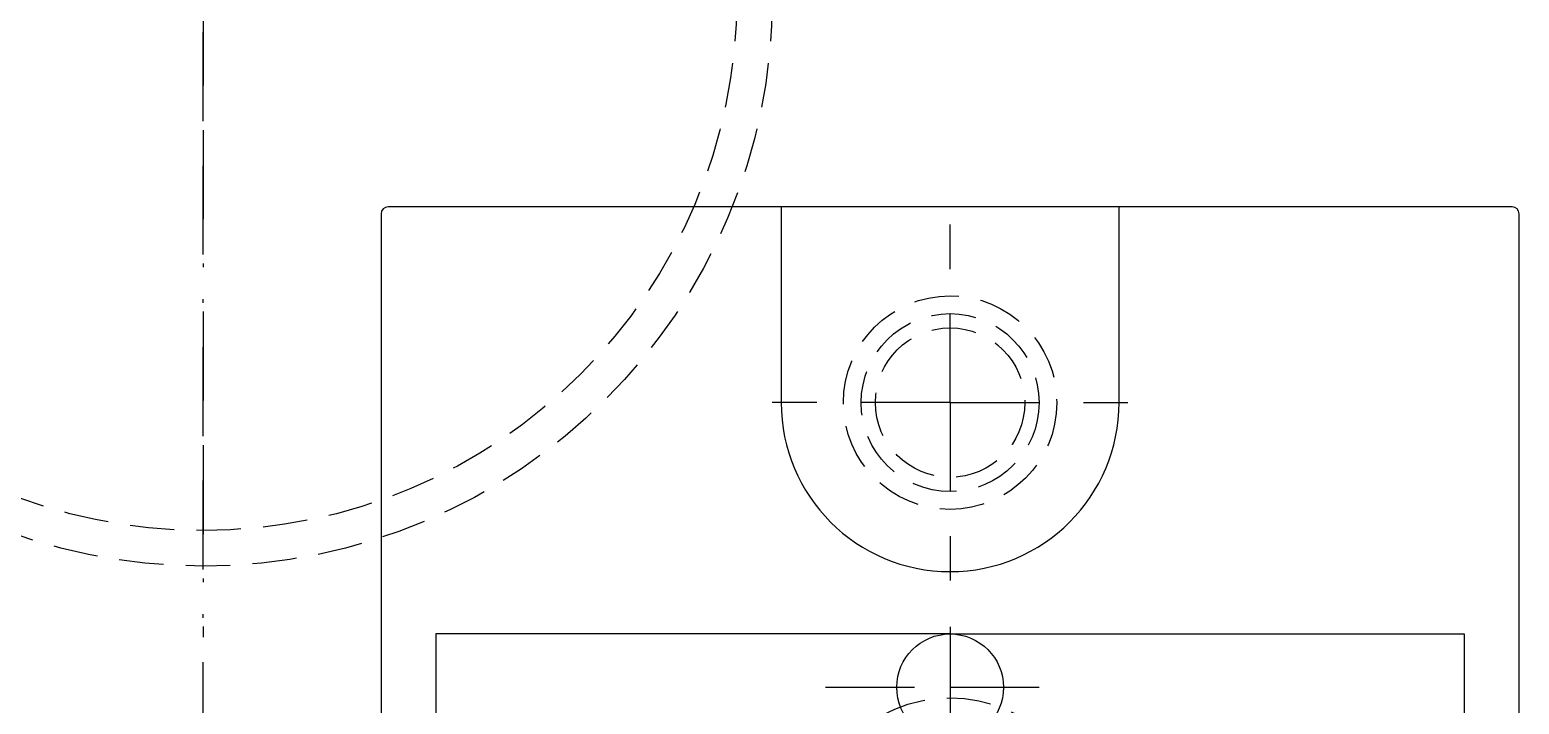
# Model space of a CAD drawing. Extents: x -430 to 437, y -440 to 538.
# Drawn here: x 211.46 to 253.33, y -97.48 to -78.53 of the extents above; entities that cross this region are included whole.
import ezdxf

# ---------------------------------------------------------------- set-up
doc = ezdxf.new("R2010")
doc.units = 0
doc.linetypes.add('BORDER', pattern=[8.75, 2.5, -1.25, 2.5, -1.25, 0, -1.25])
doc.linetypes.add('HIDDEN', pattern=[1.875, 1.25, -0.625])
doc.layers.add('1', color=7, linetype='CONTINUOUS')
doc.layers.add('2', color=7, linetype='CONTINUOUS')

msp = doc.modelspace()

# ---------------------------------------------------------------- linework, layer by layer
at = {"layer": '1', "color": 141, "linetype": 'BORDER'}
for p, q in [((216.3318, -394.6018), (216.3318, 13.3982)), ((216.3318, -394.6018), (216.3318, 13.3982)), ((216.3318, -77.6018), (216.3318, -95.6018)), ((237.3318, -95.3048), (237.3318, -101.3048)), ((233.8318, -97.0088), (237.3318, -97.0088)), ((237.3318, -97.0088), (240.8318, -97.0088)), ((237.3318, -97.3048), (237.3318, -101.3048))]:
    msp.add_line(p, q, dxfattribs=at)
at = {"layer": '1', "color": 213, "linetype": 'CONTINUOUS'}
for p, q in [((221.3318, -83.7088), (221.3318, -100.0188)), ((253.1318, -83.5088), (221.5318, -83.5088)), ((253.3318, -100.0188), (253.3318, -83.7088))]:
    msp.add_line(p, q, dxfattribs=at)
at = {"layer": '1', "color": 141, "linetype": 'CONTINUOUS'}
for p, q in [((232.5818, -83.5088), (232.5818, -89.0088)), ((242.0818, -89.0088), (242.0818, -83.5088))]:
    msp.add_line(p, q, dxfattribs=at)
at = {"layer": '1', "color": 254, "linetype": 'CONTINUOUS'}
for p, q in [((237.3318, -95.5088), (222.8768, -95.5088)), ((222.8768, -95.5088), (222.8768, -102.8958)), ((237.3318, -95.5088), (251.7868, -95.5088)), ((251.7868, -95.5088), (251.7868, -102.8958))]:
    msp.add_line(p, q, dxfattribs=at)
at = {"layer": '1', "color": 7, "linetype": 'HIDDEN'}
for radius in [16, 15]:
    msp.add_circle((216.3318, -77.6018), radius, dxfattribs=at)
at = {"layer": '1', "color": 254, "linetype": 'CONTINUOUS'}
msp.add_circle((237.3318, -97.0088), 1.5, dxfattribs=at)
at = {"layer": '1', "color": 121, "linetype": 'HIDDEN'}
msp.add_circle((237.3318, -101.3048), 4, dxfattribs=at)
at = {"layer": '1', "color": 213, "linetype": 'CONTINUOUS'}
for centre, start, end in [((221.5318, -83.7088), 90, 180), ((253.1318, -83.7088), 0, 90)]:
    msp.add_arc(centre, 0.2, start, end, dxfattribs=at)
at = {"layer": '1', "color": 141, "linetype": 'CONTINUOUS'}
msp.add_arc((237.3318, -89.0088), 4.75, 180, 0, dxfattribs=at)
at = {"layer": '2', "color": 141, "linetype": 'BORDER'}
for q in [(237.3318, -84.0088), (237.3318, -84.5088), (232.3318, -89.0088), (232.8318, -89.0088), (242.3318, -89.0088), (237.3318, -94.0088), (241.8318, -89.0088), (237.3318, -93.5088)]:
    msp.add_line((237.3318, -89.0088), q, dxfattribs=at)
at = {"layer": '2', "color": 231, "linetype": 'HIDDEN'}
for radius in [3, 2.5]:
    msp.add_circle((237.3318, -89.0088), radius, dxfattribs=at)
at = {"layer": '2', "color": 141, "linetype": 'HIDDEN'}
for radius in [2.5, 2.1]:
    msp.add_circle((237.3318, -89.0088), radius, dxfattribs=at)

doc.saveas('drawing.dxf')
